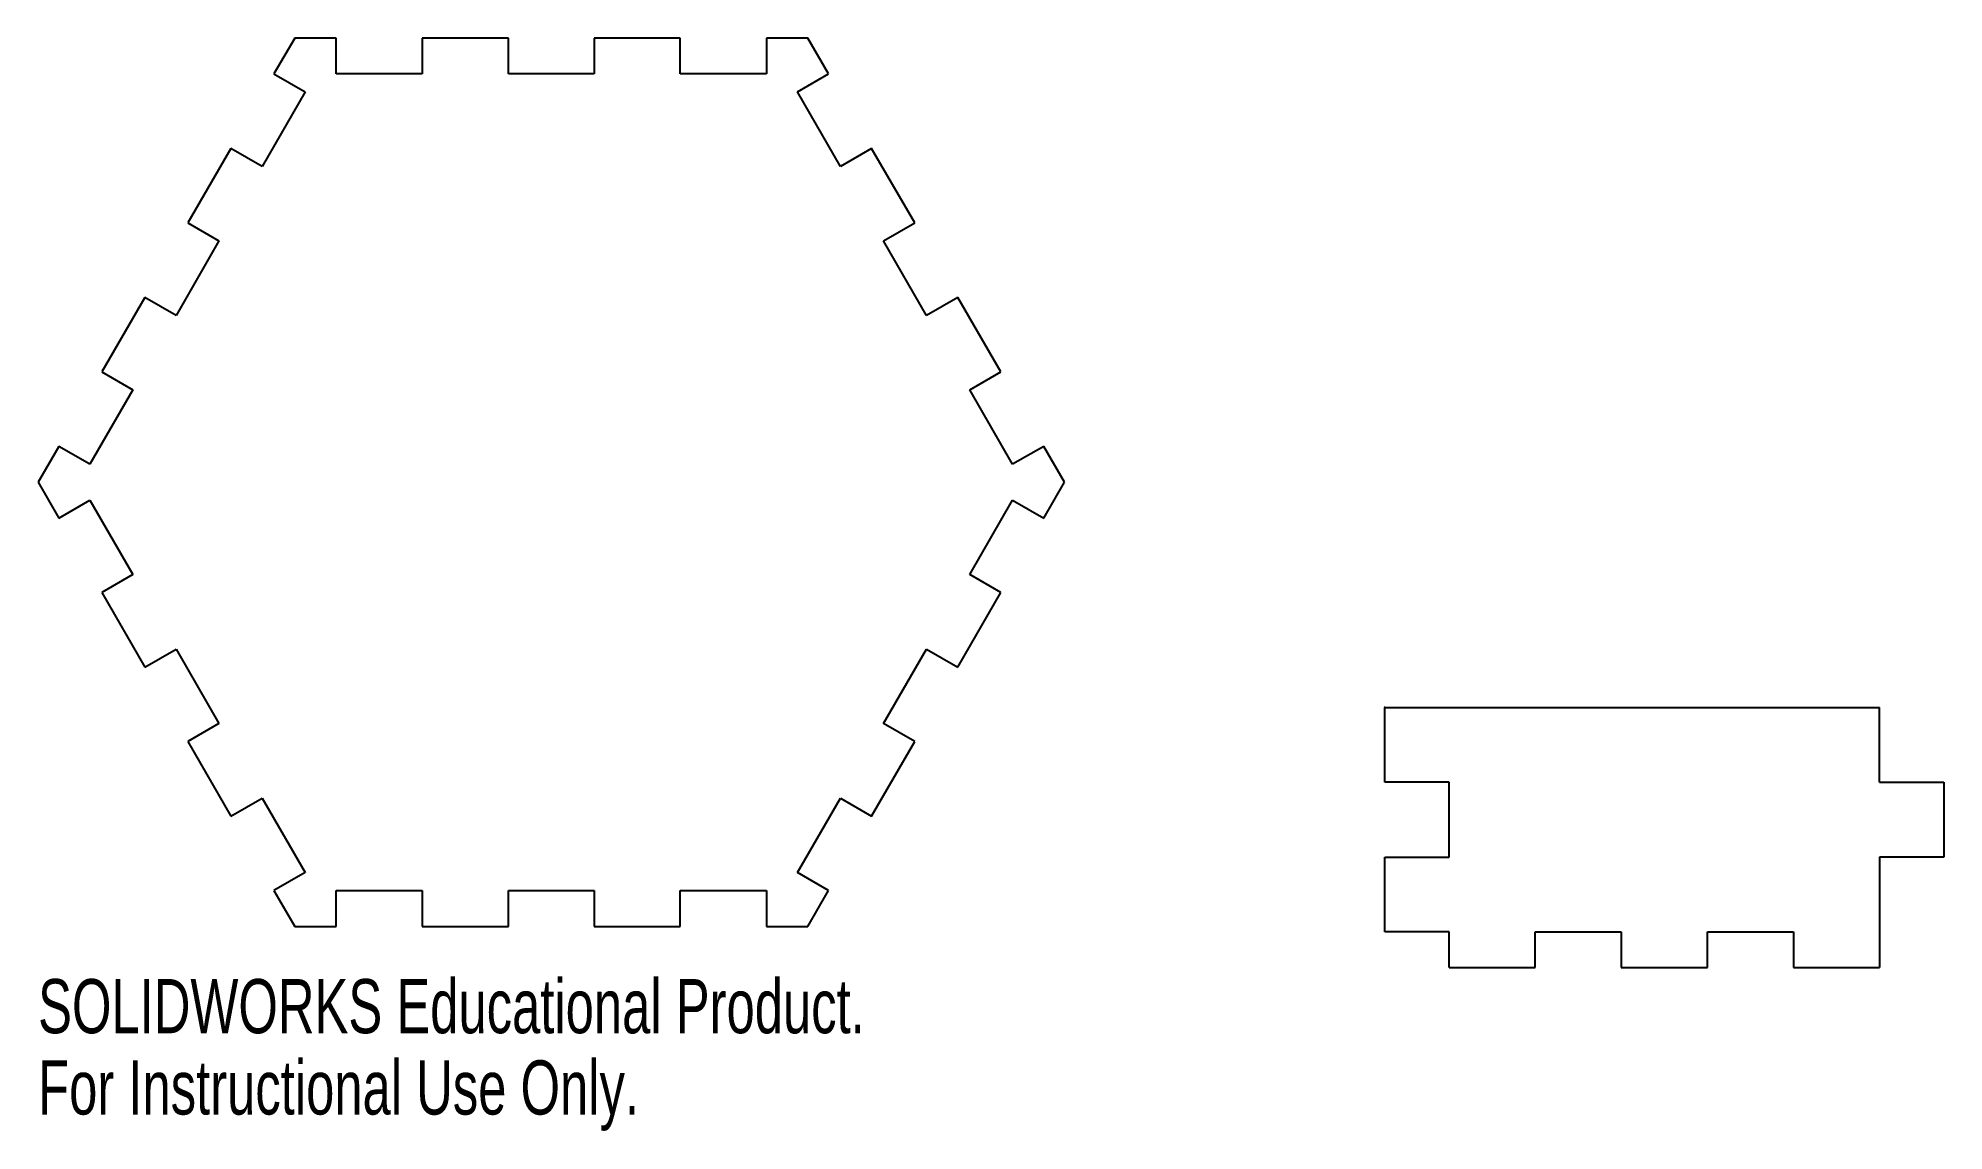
# Model space of a CAD drawing. Header units: millimetres. Extents: x -46 to 124, y -58 to 40.
import ezdxf

# ---------------------------------------------------------------- set-up
doc = ezdxf.new("R2010")
doc.units = ezdxf.units.MM
doc.styles.add('SLDTEXTSTYLE0', font='TXT', dxfattribs={"width": 0.7})

msp = doc.modelspace()

# ---------------------------------------------------------------- linework, layer by layer
at = {"color": 7, "linetype": 'Continuous'}
for p, q in [((-22.87, 39.61), (-24.72, 36.41)), ((-19.17, 39.61), (-22.87, 39.61)), ((-19.17, 36.41), (-19.17, 39.61)), ((-3.83, 39.61), (-11.5, 39.61)), ((-11.5, 39.61), (-11.5, 36.41)), ((-3.83, 36.41), (-3.83, 39.61)), ((11.5, 39.61), (3.83, 39.61)), ((3.83, 39.61), (3.83, 36.41)), ((11.5, 36.41), (11.5, 39.61)), ((22.87, 39.61), (19.17, 39.61)), ((19.17, 39.61), (19.17, 36.41)), ((24.72, 36.41), (22.87, 39.61)), ((-24.72, 36.41), (-21.95, 34.81)), ((-11.5, 36.41), (-19.17, 36.41)), ((3.83, 36.41), (-3.83, 36.41)), ((19.17, 36.41), (11.5, 36.41)), ((21.95, 34.81), (24.72, 36.41)), ((-21.95, 34.81), (-25.78, 28.17)), ((25.78, 28.17), (21.95, 34.81)), ((-28.55, 29.77), (-32.39, 23.13)), ((-25.78, 28.17), (-28.55, 29.77)), ((28.55, 29.77), (25.78, 28.17)), ((32.39, 23.13), (28.55, 29.77)), ((-32.39, 23.13), (-29.62, 21.53)), ((29.62, 21.53), (32.39, 23.13)), ((-29.62, 21.53), (-33.45, 14.88)), ((33.45, 14.88), (29.62, 21.53)), ((-36.22, 16.48), (-40.06, 9.84)), ((-33.45, 14.88), (-36.22, 16.48)), ((36.22, 16.48), (33.45, 14.88)), ((40.06, 9.84), (36.22, 16.48)), ((-40.06, 9.84), (-37.29, 8.24)), ((37.29, 8.24), (40.06, 9.84)), ((-37.29, 8.24), (-41.12, 1.6)), ((41.12, 1.6), (37.29, 8.24)), ((-43.89, 3.2), (-45.74, 0)), ((-41.12, 1.6), (-43.89, 3.2)), ((43.89, 3.2), (41.12, 1.6)), ((45.74, 0), (43.89, 3.2)), ((-45.74, 0), (-43.89, -3.2)), ((43.89, -3.2), (45.74, 0)), ((-43.89, -3.2), (-41.12, -1.6)), ((-41.12, -1.6), (-37.29, -8.24)), ((37.29, -8.24), (41.12, -1.6)), ((41.12, -1.6), (43.89, -3.2)), ((-37.29, -8.24), (-40.06, -9.84)), ((40.06, -9.84), (37.29, -8.24)), ((-40.06, -9.84), (-36.22, -16.48)), ((36.22, -16.48), (40.06, -9.84)), ((-36.22, -16.48), (-33.45, -14.88)), ((-33.45, -14.88), (-29.62, -21.53)), ((29.62, -21.53), (33.45, -14.88)), ((33.45, -14.88), (36.22, -16.48)), ((74.23, -20.09), (118.38, -20.09)), ((74.28, -20.09), (74.23, -20.09)), ((74.28, -26.76), (74.28, -20.09)), ((118.38, -26.76), (118.38, -20.09)), ((-29.62, -21.53), (-32.39, -23.13)), ((32.39, -23.13), (29.62, -21.53)), ((-32.39, -23.13), (-28.55, -29.77)), ((28.55, -29.77), (32.39, -23.13)), ((80.03, -26.76), (74.28, -26.76)), ((80.03, -33.43), (80.03, -26.76)), ((118.38, -26.76), (124.12, -26.76)), ((124.12, -26.76), (124.12, -33.43)), ((-28.55, -29.77), (-25.78, -28.17)), ((-25.78, -28.17), (-21.95, -34.81)), ((21.95, -34.81), (25.78, -28.17)), ((25.78, -28.17), (28.55, -29.77)), ((74.28, -40.09), (74.28, -33.43)), ((74.28, -33.43), (80.03, -33.43)), ((124.12, -33.43), (118.38, -33.43)), ((118.38, -33.43), (118.38, -43.29)), ((-21.95, -34.81), (-24.72, -36.41)), ((24.72, -36.41), (21.95, -34.81)), ((-24.72, -36.41), (-22.87, -39.61)), ((-19.17, -39.61), (-19.17, -36.41)), ((-19.17, -36.41), (-11.5, -36.41)), ((-11.5, -36.41), (-11.5, -39.61)), ((-3.83, -39.61), (-3.83, -36.41)), ((-3.83, -36.41), (3.83, -36.41)), ((3.83, -36.41), (3.83, -39.61)), ((11.5, -39.61), (11.5, -36.41)), ((11.5, -36.41), (19.17, -36.41)), ((19.17, -36.41), (19.17, -39.61)), ((22.87, -39.61), (24.72, -36.41)), ((-22.87, -39.61), (-19.17, -39.61)), ((-11.5, -39.61), (-3.83, -39.61)), ((3.83, -39.61), (11.5, -39.61)), ((19.17, -39.61), (22.87, -39.61)), ((80.03, -40.09), (74.28, -40.09)), ((80.03, -43.29), (80.03, -40.09)), ((87.7, -43.29), (87.7, -40.09)), ((87.7, -40.09), (95.37, -40.09)), ((95.37, -40.09), (95.37, -43.29)), ((103.04, -43.29), (103.04, -40.09)), ((103.04, -40.09), (110.71, -40.09)), ((110.71, -40.09), (110.71, -43.29)), ((80.03, -43.29), (87.7, -43.29)), ((95.37, -43.29), (103.04, -43.29)), ((110.71, -43.29), (118.38, -43.29))]:
    msp.add_line(p, q, dxfattribs=at)

# ---------------------------------------------------------------- texts
at = {"color": 7, "linetype": 'Continuous', "char_height": 4.8336, "attachment_point": 1, "style": 'SLDTEXTSTYLE0'}
for s, insert in [('SOLIDWORKS Educational Product.', (-45.74, -44.31)), ('For Instructional Use Only.', (-45.74, -51.56))]:
    msp.add_mtext(s, dxfattribs=dict(at, insert=insert))

doc.saveas('drawing.dxf')
